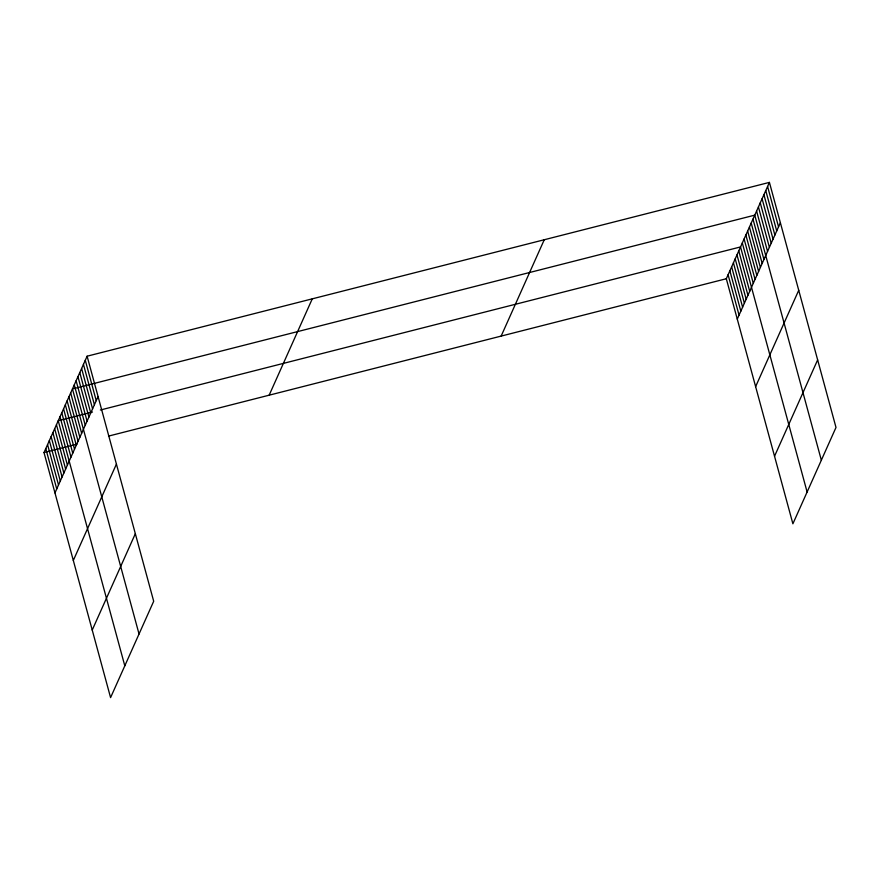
<?xml version="1.0" encoding="UTF-8"?>
<svg xmlns="http://www.w3.org/2000/svg" width="880" height="880" viewBox="0 0 880 880"><rect width="100%" height="100%" fill="white"/><g stroke="black" fill="none" stroke-linecap="round" stroke-linejoin="round"><path stroke-width="1.32" d="M87.109 356.202L153.692 601.26L110.583 697.609L44 452.551L87.109 356.202L769.417 182.391L836 427.449L792.891 523.798L726.308 278.74L769.417 182.391M54.967 492.899L98.076 396.55M73.315 560.45L116.424 464.101M92.224 630.058L135.333 533.709M269.159 395.186L312.268 298.837M501.149 336.094L544.258 239.745M737.275 319.088L780.384 222.739M755.623 386.639L798.732 290.29M774.532 456.247L817.641 359.898M92.466 412.027L58.223 420.75L124.806 665.819M100.364 410.014L740.531 246.939L807.114 492.008M44 452.551L76.923 444.158M108.515 436.106L726.308 278.74M767.58 186.483L778.547 226.831M765.754 190.575L776.721 230.923M763.917 194.678L774.884 235.026M762.091 198.77L773.047 239.118M760.254 202.862L771.221 243.21M758.428 206.954L769.384 247.302M756.591 211.057L767.558 251.405M821.348 460.207L754.765 215.149L72.457 388.96L139.04 634.018M752.983 219.12L763.939 259.468M751.201 223.091L762.168 263.439M749.43 227.073L760.386 267.421M747.648 231.044L758.604 271.392M745.866 235.015L756.833 275.363M744.095 238.997L755.051 279.345M742.313 242.968L753.28 283.316M738.76 250.921L749.716 291.269M736.978 254.892L747.945 295.24M735.196 258.863L746.163 299.211M733.425 262.834L744.381 303.182M731.643 266.816L742.61 307.164M729.861 270.787L740.828 311.135M728.09 274.758L739.046 315.106M85.283 360.294L96.239 400.642M83.446 364.386L94.413 404.734M81.609 368.489L92.576 408.837M79.783 372.581L90.739 412.929M77.946 376.673L88.913 417.021M76.12 380.765L87.076 421.113M74.283 384.868L85.25 425.216M70.675 392.931L81.642 433.279M68.893 396.902L79.86 437.25M67.122 400.884L78.078 441.232M65.34 404.855L76.307 445.203M63.558 408.826L74.525 449.174M61.787 412.808L72.743 453.156M60.005 416.779L70.972 457.127M56.452 424.732L67.408 465.08M54.67 428.703L65.637 469.051M52.888 432.674L63.855 473.022M51.117 436.645L62.073 476.993M49.335 440.627L60.302 480.975M47.553 444.598L58.52 484.946M45.782 448.569L56.738 488.917"/></g></svg>
